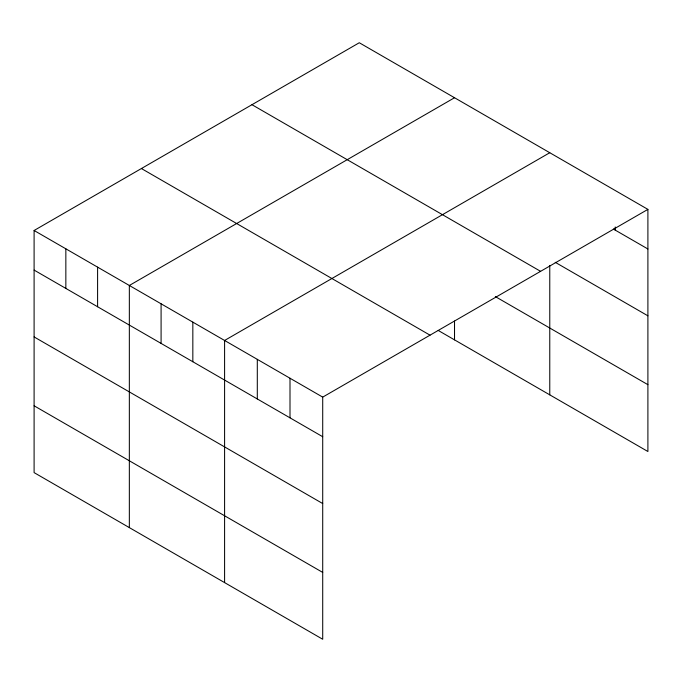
<?xml version="1.0" encoding="UTF-8"?>
<svg xmlns="http://www.w3.org/2000/svg" width="682" height="682" viewBox="0 0 682 682"><rect width="100%" height="100%" fill="white"/><g stroke="black" fill="none" stroke-linecap="round" stroke-linejoin="round"><path stroke-width="1.02" d="M647.9 209.383L322.714 397.12L322.714 639.256L34.1 472.617L34.1 230.49L359.286 42.744L647.9 209.383L647.9 451.51L438.202 330.438M454.527 97.739L129.341 285.477L129.341 527.612M549.769 152.725L224.591 340.471L224.591 582.599M613.374 229.05L647.9 248.981M555.225 262.306L647.9 315.817M251.973 104.704L540.587 271.334M495.345 296.602L647.9 384.674M141.413 168.539L430.027 335.169M34.1 230.49L322.714 397.12M34.1 270.089L322.714 436.727M34.1 336.925L322.714 503.555M34.1 405.79L322.714 572.42M615.19 226.97L615.19 230.098M549.769 265.417L549.769 394.852M454.527 321.069L454.527 339.866M290.003 378.237L290.003 417.836M257.302 359.354L257.302 398.953M192.835 322.134L192.835 361.741M161.088 303.805L161.088 343.413M97.594 267.148L97.594 306.755M65.847 248.819L65.847 288.426"/></g></svg>
